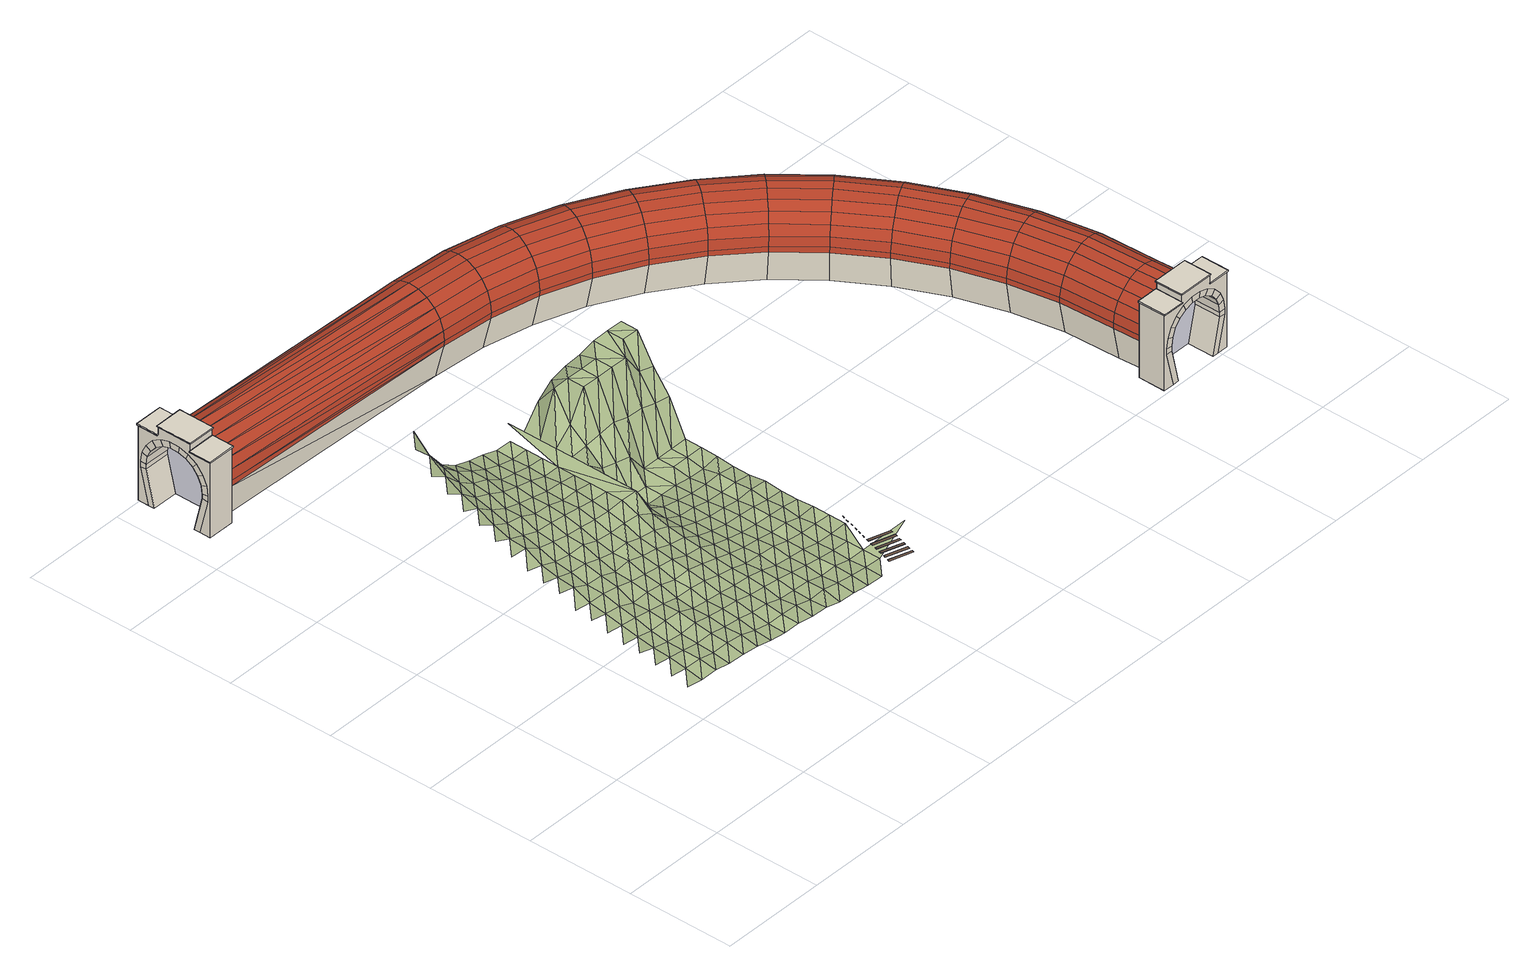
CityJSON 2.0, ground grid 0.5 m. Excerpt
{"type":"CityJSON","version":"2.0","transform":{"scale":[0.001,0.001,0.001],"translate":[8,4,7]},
"CityObjects":{
"tunnel1":{"type":"Tunnel","children":["tunnel1-1","tunnel1-2"],"geometry":[{"type":"MultiSurface","lod":"3","boundaries":[[[0,1,2,3]],[[3,2,4,5]],[[5,4,6,7]],[[7,6,8,9]],[[9,8,10,11]],[[11,10,12,13]],[[13,12,14,15]],[[15,14,16,17]],[[17,16,18,19]],[[19,18,20,21]],[[21,20,22,23]],[[23,22,24,25]],[[25,26,27]],[[26,25,24]],[[1,0,28,29]],[[30,31,32,33]],[[33,32,34,35]],[[35,34,36,37]],[[37,36,38,39]],[[39,38,40,41]],[[41,40,42,43]],[[43,42,44,45]],[[45,44,46,47]],[[47,46,48,49]],[[49,48,50,51]],[[51,50,52,53]],[[53,52,54,55]],[[55,56,57]],[[30,58,59,31]],[[56,55,54]],[[1,60,61,2]],[[60,62,63,61]],[[62,64,65,63]],[[64,66,67,65]],[[66,68,69,67]],[[68,70,71,69]],[[70,72,73,71]],[[72,74,75,73]],[[74,76,77,75]],[[76,78,79,77]],[[78,80,81,79]],[[80,82,83,81]],[[82,30,33,83]],[[2,61,84,4]],[[61,63,85,84]],[[63,65,86,85]],[[65,67,87,86]],[[67,69,88,87]],[[69,71,89,88]],[[71,73,90,89]],[[73,75,91,90]],[[75,77,92,91]],[[77,79,93,92]],[[79,81,94,93]],[[81,83,95,94]],[[83,33,35,95]],[[4,84,96,6]],[[84,85,97,96]],[[85,86,98,97]],[[86,87,99,98]],[[87,88,100,99]],[[88,89,101,100]],[[89,90,102,101]],[[90,91,103,102]],[[91,92,104,103]],[[92,93,105,104]],[[93,94,106,105]],[[94,95,107,106]],[[95,35,37,107]],[[6,96,108,8]],[[96,97,109,108]],[[97,98,110,109]],[[98,99,111,110]],[[99,100,112,111]],[[100,101,113,112]],[[101,102,114,113]],[[102,103,115,114]],[[103,104,116,115]],[[104,105,117,116]],[[105,106,118,117]],[[106,107,119,118]],[[107,37,39,119]],[[8,108,120,10]],[[108,109,121,120]],[[109,110,122,121]],[[110,111,123,122]],[[111,112,124,123]],[[112,113,125,124]],[[113,114,126,125]],[[114,115,127,126]],[[115,116,128,127]],[[116,117,129,128]],[[117,118,130,129]],[[118,119,131,130]],[[119,39,41,131]],[[10,120,132,12]],[[120,121,133,132]],[[121,122,134,133]],[[122,123,135,134]],[[123,124,136,135]],[[124,125,137,136]],[[125,126,138,137]],[[126,127,139,138]],[[127,128,140,139]],[[128,129,141,140]],[[129,130,142,141]],[[130,131,143,142]],[[131,41,43,143]],[[12,132,144,14]],[[132,133,145,144]],[[133,134,146,145]],[[134,135,147,146]],[[135,136,148,147]],[[136,137,149,148]],[[137,138,150,149]],[[138,139,151,150]],[[139,140,152,151]],[[140,141,153,152]],[[141,142,154,153]],[[142,143,155,154]],[[143,43,45,155]],[[14,144,156,16]],[[144,145,157,156]],[[145,146,158,157]],[[146,147,159,158]],[[147,148,160,159]],[[148,149,161,160]],[[149,150,162,161]],[[150,151,163,162]],[[151,152,164,163]],[[152,153,165,164]],[[153,154,166,165]],[[154,155,167,166]],[[155,45,47,167]],[[16,156,168,18]],[[156,157,169,168]],[[157,158,170,169]],[[158,159,171,170]],[[159,160,172,171]],[[160,161,173,172]],[[161,162,174,173]],[[162,163,175,174]],[[163,164,176,175]],[[164,165,177,176]],[[165,166,178,177]],[[166,167,179,178]],[[167,47,49,179]],[[18,168,180,20]],[[168,169,181,180]],[[169,170,182,181]],[[170,171,183,182]],[[171,172,184,183]],[[172,173,185,184]],[[173,174,186,185]],[[174,175,187,186]],[[175,176,188,187]],[[176,177,189,188]],[[177,178,190,189]],[[178,179,191,190]],[[179,49,51,191]],[[20,180,192,22]],[[180,181,193,192]],[[181,182,194,193]],[[182,183,195,194]],[[183,184,196,195]],[[184,185,197,196]],[[185,186,198,197]],[[186,187,199,198]],[[187,188,200,199]],[[188,189,201,200]],[[189,190,202,201]],[[190,191,203,202]],[[191,51,53,203]],[[22,192,204,24]],[[192,193,205,204]],[[193,194,206,205]],[[194,195,207,206]],[[195,196,208,207]],[[196,197,209,208]],[[197,198,210,209]],[[198,199,211,210]],[[199,200,212,211]],[[200,201,213,212]],[[201,202,214,213]],[[202,203,215,214]],[[203,53,55,215]],[[24,216,26]],[[204,217,216]],[[205,218,217]],[[207,219,220]],[[208,221,219]],[[209,222,221]],[[210,223,222]],[[211,224,223]],[[212,225,224]],[[213,226,225]],[[214,227,226]],[[215,57,227]],[[228,58,30,82]],[[216,24,204]],[[217,204,205]],[[218,205,206]],[[219,207,208]],[[221,208,209]],[[222,209,210]],[[223,210,211]],[[224,211,212]],[[225,212,213]],[[226,213,214]],[[227,214,215]],[[57,215,55]],[[60,1,29,229]],[[229,230,62,60]],[[230,231,64,62]],[[231,232,66,64]],[[232,233,68,66]],[[233,234,70,68]],[[234,235,72,70]],[[235,236,74,72]],[[236,237,76,74]],[[237,238,78,76]],[[238,239,80,78]],[[239,228,82,80]],[[220,206,207]],[[206,220,218]],[[31,0,3,32]],[[32,3,5,34]],[[34,5,7,36]],[[36,7,9,38]],[[38,9,11,40]],[[40,11,13,42]],[[42,13,15,44]],[[44,15,17,46]],[[46,17,19,48]],[[48,19,21,50]],[[50,21,23,52]],[[52,23,25,54]],[[54,27,56]],[[0,31,59,28]],[[27,54,25]],[[56,27,26,216,217,218,220,219,221,222,223,224,225,226,227,57]],[[58,228,239,238,237,236,235,234,233,232,231,230,229,29,28,59]]],"semantics":{"surfaces":[{"type":"WallSurface"},{"type":"RoofSurface"},{"type":"GroundSurface"},{"type":"ClosureSurface"}],"values":[0,0,0,0,0,0,0,0,0,0,0,0,0,0,0,0,0,0,0,0,0,0,0,0,0,0,0,0,0,0,1,1,1,1,1,1,1,1,1,1,1,1,1,1,1,1,1,1,1,1,1,1,1,1,1,1,1,1,1,1,1,1,1,1,1,1,1,1,1,1,1,1,1,1,1,1,1,1,1,1,1,1,1,1,1,1,1,1,1,1,1,1,1,1,1,1,1,1,1,1,1,1,1,1,1,1,1,1,1,1,1,1,1,1,1,1,1,1,1,1,1,1,1,1,1,1,1,1,1,1,1,1,1,1,1,1,1,1,1,1,1,1,1,1,1,1,1,1,1,1,1,1,1,1,1,1,1,1,1,1,1,1,1,1,1,1,1,1,1,1,1,1,1,1,1,1,1,1,1,1,1,1,1,1,1,1,1,1,1,1,1,1,1,1,1,1,1,1,1,1,1,1,1,1,1,1,1,1,1,1,1,1,1,1,1,1,1,1,1,1,1,1,1,1,1,2,2,2,2,2,2,2,2,2,2,2,2,2,2,2,3,3]}}]},
"tunnel1-1":{"type":"TunnelInstallation","attributes":{"function":"1070"},"parents":["tunnel1"],"geometry":[{"type":"MultiSurface","lod":"3","boundaries":[[[240,241,242,243]],[[244,245,246,247]],[[243,242,244,247]],[[242,241,245,244]],[[241,240,246,245]],[[240,243,247,246]],[[248,249,250,251]],[[252,253,254,255]],[[251,250,252,255]],[[250,249,253,252]],[[249,248,254,253]],[[248,251,255,254]],[[256,257,258,259]],[[260,261,262,263]],[[259,258,260,263]],[[258,257,261,260]],[[257,256,262,261]],[[256,259,263,262]],[[264,265,266,267,268,269,270,271,272,273,274,275,276,277,278,279,280,281,282,283,284,285,286,287]],[[279,278,288,289]],[[290,288,278,277]],[[289,288,291,292]],[[280,279,289,292,27,293]],[[294,295,266,265]],[[295,294,296,297]],[[295,298,267,266]],[[299,294,265,264]],[[300,301,270,269]],[[302,303,274,273]],[[294,299,304,296]],[[299,264,287,305,56,304]],[[298,306,268,267]],[[306,300,269,268]],[[301,307,271,270]],[[307,308,272,271]],[[308,302,273,272]],[[303,309,275,274]],[[309,310,276,275]],[[310,290,277,276]],[[281,280,293,311]],[[282,281,311,312]],[[283,282,312,313]],[[284,283,313,314]],[[285,284,314,315]],[[286,285,315,316]],[[287,286,316,305]],[[309,303,317,318]],[[298,295,297,319]],[[303,302,320,317]],[[306,298,319,321]],[[290,310,322,323]],[[301,300,324,325]],[[310,309,318,322]],[[307,301,325,326]],[[308,307,326,327]],[[302,308,327,320]],[[300,306,321,324]],[[288,290,323,291]],[[293,27,26,216,217,218,220,219,221,222,223,224,225,226,227,57,56,305,316,315,314,313,312,311]],[[292,291,26,27]],[[291,323,216,26]],[[323,322,217,216]],[[322,318,218,217]],[[318,317,220,218]],[[317,320,219,220]],[[320,327,221,219]],[[327,326,222,221]],[[326,325,223,222]],[[325,324,224,223]],[[324,321,225,224]],[[321,319,226,225]],[[319,297,227,226]],[[297,296,57,227]],[[56,57,296,304]]]}]},
"tunnel1-2":{"type":"TunnelInstallation","attributes":{"function":"1070"},"parents":["tunnel1"],"geometry":[{"type":"MultiSurface","lod":"3","boundaries":[[[328,329,330,331]],[[332,333,334,335]],[[331,330,332,335]],[[330,329,333,332]],[[329,328,334,333]],[[328,331,335,334]],[[336,337,338,339]],[[340,341,342,343]],[[339,338,340,343]],[[338,337,341,340]],[[337,336,342,341]],[[336,339,343,342]],[[344,345,346,347]],[[348,349,350,351]],[[347,346,348,351]],[[346,345,349,348]],[[345,344,350,349]],[[344,347,351,350]],[[352,353,354,355,356,357,358,359,360,361,362,363,364,365,366,367,368,369,370,371,372,373,374,375]],[[367,366,376,377]],[[378,376,366,365]],[[377,376,379,380]],[[368,367,377,380,59,381]],[[382,383,354,353]],[[383,382,384,385]],[[383,386,355,354]],[[387,382,353,352]],[[388,389,358,357]],[[390,391,362,361]],[[382,387,392,384]],[[387,352,375,393,28,392]],[[386,394,356,355]],[[394,388,357,356]],[[389,395,359,358]],[[395,396,360,359]],[[396,390,361,360]],[[391,397,363,362]],[[397,398,364,363]],[[398,378,365,364]],[[369,368,381,399]],[[370,369,399,400]],[[371,370,400,401]],[[372,371,401,402]],[[373,372,402,403]],[[374,373,403,404]],[[375,374,404,393]],[[397,391,405,406]],[[386,383,385,407]],[[391,390,408,405]],[[394,386,407,409]],[[378,398,410,411]],[[389,388,412,413]],[[398,397,406,410]],[[395,389,413,414]],[[396,395,414,415]],[[390,396,415,408]],[[388,394,409,412]],[[376,378,411,379]],[[381,59,58,228,239,238,237,236,235,234,233,232,231,230,229,29,28,393,404,403,402,401,400,399]],[[380,379,58,59]],[[379,411,228,58]],[[411,410,239,228]],[[410,406,238,239]],[[406,405,237,238]],[[405,408,236,237]],[[408,415,235,236]],[[415,414,234,235]],[[414,413,233,234]],[[413,412,232,233]],[[412,409,231,232]],[[409,407,230,231]],[[407,385,229,230]],[[385,384,29,229]],[[28,29,384,392]]]}]},
"terrain1":{"type":"TINRelief","geometry":[{"type":"CompositeSurface","lod":"3","boundaries":[[[416,417,418]],[[417,419,420]],[[421,422,419]],[[423,417,416]],[[421,424,425]],[[426,423,416]],[[427,419,417]],[[428,429,424]],[[427,417,423]],[[430,421,419]],[[428,431,432]],[[430,419,427]],[[433,424,421]],[[434,423,426]],[[435,436,431]],[[430,433,421]],[[437,428,424]],[[434,426,438]],[[439,427,423]],[[440,441,435]],[[437,424,433]],[[431,428,442]],[[434,439,423]],[[443,430,427]],[[440,444,445]],[[442,428,437]],[[446,435,431]],[[443,427,439]],[[447,433,430]],[[448,449,444]],[[450,434,438]],[[442,446,431]],[[451,440,435]],[[447,430,443]],[[452,437,433]],[[450,438,453]],[[454,455,448]],[[456,439,434]],[[451,435,446]],[[457,444,440]],[[447,452,433]],[[458,442,437]],[[456,434,450]],[[454,459,460]],[[461,443,439]],[[457,440,451]],[[462,448,444]],[[458,437,452]],[[463,446,442]],[[456,461,439]],[[464,465,459]],[[466,447,443]],[[457,462,444]],[[467,450,453]],[[468,454,448]],[[463,442,458]],[[469,451,446]],[[464,470,471]],[[466,443,461]],[[472,452,447]],[[473,467,453]],[[468,448,462]],[[474,456,450]],[[475,459,454]],[[463,469,446]],[[476,457,451]],[[477,478,470]],[[472,447,466]],[[479,458,452]],[[474,450,467]],[[475,454,468]],[[480,461,456]],[[481,464,459]],[[476,451,469]],[[482,462,457]],[[483,477,484]],[[472,479,452]],[[485,463,458]],[[480,456,474]],[[475,481,459]],[[486,466,461]],[[487,470,464]],[[482,457,476]],[[488,467,473]],[[489,468,462]],[[484,490,491]],[[485,458,479]],[[492,469,463]],[[480,486,461]],[[487,464,481]],[[493,472,466]],[[494,477,470]],[[488,473,495]],[[482,489,462]],[[496,474,467]],[[497,475,468]],[[498,499,490]],[[492,463,485]],[[500,476,469]],[[493,466,486]],[[487,494,470]],[[501,479,472]],[[502,484,477]],[[488,496,467]],[[497,468,489]],[[503,481,475]],[[504,480,474]],[[492,500,469]],[[505,482,476]],[[501,472,493]],[[502,477,494]],[[506,485,479]],[[507,490,484]],[[497,503,475]],[[496,504,474]],[[508,487,481]],[[509,486,480]],[[505,476,500]],[[510,488,495]],[[511,489,482]],[[501,506,479]],[[507,484,502]],[[512,492,485]],[[498,490,513]],[[508,481,503]],[[509,480,504]],[[514,494,487]],[[515,493,486]],[[516,510,495]],[[511,482,505]],[[517,496,488]],[[518,497,489]],[[512,485,506]],[[513,490,507]],[[519,500,492]],[[514,487,508]],[[509,515,486]],[[520,502,494]],[[521,501,493]],[[517,488,510]],[[511,518,489]],[[504,496,522]],[[523,503,497]],[[519,492,512]],[[524,505,500]],[[514,520,494]],[[521,493,515]],[[525,507,502]],[[526,506,501]],[[517,522,496]],[[523,497,518]],[[527,509,504]],[[528,508,503]],[[519,524,500]],[[516,529,510]],[[530,511,505]],[[525,502,520]],[[526,501,521]],[[531,513,507]],[[532,512,506]],[[527,504,522]],[[523,528,503]],[[533,515,509]],[[534,514,508]],[[529,516,535]],[[530,505,524]],[[536,517,510]],[[537,518,511]],[[531,507,525]],[[526,532,506]],[[538,519,512]],[[533,509,527]],[[534,508,528]],[[539,521,515]],[[540,520,514]],[[529,536,510]],[[537,511,530]],[[541,522,517]],[[542,523,518]],[[538,512,532]],[[543,524,519]],[[533,539,515]],[[540,514,534]],[[544,526,521]],[[545,525,520]],[[536,541,517]],[[537,542,518]],[[546,527,522]],[[547,528,523]],[[543,519,538]],[[548,529,535]],[[549,530,524]],[[544,521,539]],[[540,545,520]],[[550,532,526]],[[551,531,525]],[[541,546,522]],[[547,523,542]],[[552,533,527]],[[553,534,528]],[[548,535,554]],[[543,549,524]],[[555,536,529]],[[556,537,530]],[[550,526,544]],[[551,525,545]],[[557,538,532]],[[552,527,546]],[[547,553,528]],[[558,539,533]],[[559,540,534]],[[548,555,529]],[[556,530,549]],[[541,536,560]],[[561,542,537]],[[550,557,532]],[[562,543,538]],[[558,533,552]],[[559,534,553]],[[563,544,539]],[[564,545,540]],[[560,536,555]],[[561,537,556]],[[565,546,541]],[[566,547,542]],[[562,538,557]],[[567,548,554]],[[568,549,543]],[[558,563,539]],[[564,540,559]],[[569,550,544]],[[570,551,545]],[[565,541,560]],[[561,566,542]],[[571,552,546]],[[572,553,547]],[[573,567,554]],[[568,543,562]],[[574,555,548]],[[575,556,549]],[[569,544,563]],[[564,570,545]],[[576,557,550]],[[565,571,546]],[[572,547,566]],[[577,558,552]],[[578,559,553]],[[574,548,567]],[[568,575,549]],[[579,560,555]],[[580,561,556]],[[576,550,569]],[[581,562,557]],[[552,571,577]],[[572,578,553]],[[582,563,558]],[[583,564,559]],[[574,579,555]],[[580,556,575]],[[584,565,560]],[[585,566,561]],[[576,581,557]],[[586,567,573]],[[587,568,562]],[[582,558,577]],[[583,559,578]],[[588,569,563]],[[589,570,564]],[[584,560,579]],[[585,561,580]],[[590,571,565]],[[591,572,566]],[[586,573,592]],[[587,562,581]],[[593,574,567]],[[594,575,568]],[[582,588,563]],[[589,564,583]],[[595,576,569]],[[590,565,584]],[[585,591,566]],[[596,577,571]],[[597,578,572]],[[586,593,567]],[[594,568,587]],[[598,579,574]],[[599,580,575]],[[595,569,588]],[[600,581,576]],[[590,596,571]],[[597,572,591]],[[601,582,577]],[[602,583,578]],[[598,574,593]],[[594,599,575]],[[603,584,579]],[[604,585,580]],[[600,576,595]],[[605,586,592]],[[606,587,581]],[[601,577,596]],[[597,602,578]],[[607,588,582]],[[608,589,583]],[[598,603,579]],[[604,580,599]],[[609,590,584]],[[606,594,587]],[[610,591,585]],[[605,592,611]],[[600,606,581]],[[612,593,586]],[[607,582,601]],[[608,583,602]],[[594,604,599]],[[613,595,588]],[[609,584,603]],[[610,585,604]],[[614,596,590]],[[615,597,591]],[[612,586,605]],[[604,594,610]],[[616,598,593]],[[594,606,610]],[[607,613,588]],[[617,600,595]],[[614,590,609]],[[610,615,591]],[[618,601,596]],[[619,602,597]],[[612,616,593]],[[620,603,598]],[[617,595,613]],[[621,605,611]],[[622,606,600]],[[614,618,596]],[[619,597,615]],[[623,607,601]],[[624,608,602]],[[620,598,616]],[[625,609,603]],[[626,621,611]],[[622,600,617]],[[627,628,606]],[[610,619,615]],[[629,612,605]],[[623,601,618]],[[610,606,630]],[[619,624,602]],[[631,613,607]],[[632,627,606]],[[620,625,603]],[[633,614,609]],[[629,605,621]],[[632,606,622]],[[630,606,628]],[[634,616,612]],[[607,623,631]],[[619,610,635]],[[636,617,613]],[[633,609,625]],[[637,618,614]],[[634,612,629]],[[619,638,624]],[[639,620,616]],[[640,628,627]],[[631,636,613]],[[627,632,641]],[[630,628,642]],[[643,622,617]],[[644,621,626]],[[637,614,633]],[[645,623,618]],[[634,639,616]],[[640,627,641]],[[646,610,630]],[[647,625,620]],[[648,642,628]],[[643,617,636]],[[644,626,649]],[[650,632,622]],[[651,629,621]],[[637,645,618]],[[652,631,623]],[[647,620,639]],[[640,648,628]],[[653,633,625]],[[650,641,632]],[[654,630,642]],[[650,622,643]],[[644,651,621]],[[655,634,629]],[[652,623,645]],[[656,646,630]],[[657,636,631]],[[647,653,625]],[[654,642,648]],[[658,637,633]],[[659,656,630]],[[655,629,651]],[[646,656,660]],[[640,641,661]],[[662,639,634]],[[641,650,663]],[[657,631,652]],[[664,643,636]],[[665,644,649]],[[658,633,653]],[[659,630,654]],[[666,645,637]],[[667,660,656]],[[661,641,663]],[[655,662,634]],[[668,648,640]],[[669,647,639]],[[657,664,636]],[[670,650,643]],[[671,651,644]],[[666,637,658]],[[667,656,659]],[[672,652,645]],[[668,640,661]],[[669,639,662]],[[673,654,648]],[[674,653,647]],[[670,643,664]],[[671,644,665]],[[663,650,675]],[[676,655,651]],[[666,672,645]],[[677,657,652]],[[673,648,668]],[[674,647,669]],[[659,654,678]],[[679,658,653]],[[675,650,670]],[[671,676,651]],[[661,663,680]],[[681,662,655]],[[677,652,672]],[[682,664,657]],[[678,654,673]],[[674,679,653]],[[659,683,667]],[[684,666,658]],[[680,663,675]],[[681,655,676]],[[685,668,661]],[[686,669,662]],[[682,657,677]],[[687,670,664]],[[678,683,659]],[[684,658,679]],[[688,672,666]],[[685,661,680]],[[681,686,662]],[[675,670,687]],[[689,673,668]],[[690,674,669]],[[682,687,664]],[[688,666,684]],[[689,678,673]],[[691,677,672]],[[692,676,671]],[[689,668,685]],[[690,669,686]],[[693,679,674]],[[694,680,675]],[[692,681,676]],[[688,691,672]],[[695,671,665]],[[696,682,677]],[[675,687,694]],[[693,674,690]],[[697,683,678]],[[698,684,679]],[[678,689,699]],[[685,680,700]],[[701,686,681]],[[696,677,691]],[[702,687,682]],[[697,678,699]],[[693,698,679]],[[703,688,684]],[[700,680,694]],[[701,681,692]],[[704,689,685]],[[705,690,686]],[[702,682,696]],[[703,684,698]],[[694,687,706]],[[707,691,688]],[[704,685,700]],[[701,705,686]],[[699,689,708]],[[709,693,690]],[[702,706,687]],[[707,688,703]],[[710,696,691]],[[708,689,704]],[[709,690,705]],[[711,697,699]],[[712,698,693]],[[700,694,713]],[[694,706,714]],[[707,710,691]],[[715,702,696]],[[708,711,699]],[[712,693,709]],[[716,703,698]],[[713,694,714]],[[717,704,700]],[[715,696,710]],[[718,706,702]],[[712,716,698]],[[708,704,717]],[[719,707,703]],[[717,700,713]],[[714,706,718]],[[718,702,715]],[[719,703,716]],[[720,710,707]],[[721,711,708]],[[713,714,722]],[[708,717,721]],[[714,718,723]],[[720,707,719]],[[724,715,710]],[[722,714,723]],[[717,713,725]],[[720,724,710]],[[726,718,715]],[[725,713,722]],[[726,715,724]],[[723,718,727]],[[721,717,728]],[[717,725,729]],[[727,718,726]],[[722,723,730]],[[728,717,729]],[[730,723,727]],[[725,722,731]],[[731,722,730]],[[732,729,725]],[[728,729,732]],[[732,725,731]],[[728,732,733]]]}]},
"railway1":{"type":"Railway","attributes":{"function":"1855"},"geometry":[{"type":"MultiSurface","lod":"3","boundaries":[[[734,735,736,737]],[[738,739,740,741]],[[742,743,744,745]],[[746,737,736,747]],[[748,734,737,746]],[[749,750,751,752]],[[739,753,754,740]],[[755,741,740,754]],[[756,757,758,759]],[[760,738,741,755]],[[743,761,762,744]],[[763,745,744,762]],[[764,742,745,763]],[[765,766,767,768]],[[750,769,770,751]],[[771,752,751,770]],[[772,749,752,771]],[[773,774,775,776]],[[757,777,778,758]],[[779,759,758,778]],[[780,756,759,779]],[[781,782,783,784]],[[766,785,786,767]],[[787,768,767,786]],[[788,789,790,791]],[[792,765,768,787]],[[793,794,795,796]],[[797,798,799,800]],[[801,802,803,804]]]}]}
},
"vertices":[
[3208,764,1007],[3169,760,1173],[3153,1012,1176],[3192,1020,1012],[3108,1239,1180],[3146,1252,1016],[3034,1459,1185],[3070,1477,1019],[2932,1667,1189],[2965,1690,1025],[2803,1859,1194],[2834,1887,1029],[2651,2034,1199],[2678,2065,1035],[2477,2186,1204],[2500,2222,1039],[2284,2315,1208],[2303,2353,1045],[2077,2418,1212],[2090,2458,1050],[1856,2492,1218],[1865,2535,1054],[1630,2537,1221],[1632,2581,1058],[1378,2554,1226],[1378,2597,1063],[151,2567,1257],[151,2606,1093],[3217,626,1006],[3178,626,1170],[3507,781,1173],[3468,781,1009],[3451,1053,1013],[3490,1056,1176],[3398,1320,1016],[3436,1327,1182],[3311,1577,1022],[3348,1588,1186],[3192,1820,1026],[3227,1836,1192],[3042,2046,1032],[3073,2066,1198],[2862,2250,1038],[2891,2274,1204],[2659,2429,1044],[2683,2456,1208],[2433,2580,1050],[2454,2609,1215],[2189,2700,1055],[2207,2731,1221],[1933,2787,1061],[1945,2820,1226],[1667,2840,1066],[1675,2874,1231],[1394,2858,1070],[1400,2892,1236],[151,2867,1093],[151,2907,1257],[3518,626,1170],[3478,626,1006],[3169,759,1198],[3153,1012,1202],[3176,759,1244],[3160,1012,1247],[3196,760,1288],[3180,1014,1292],[3228,761,1324],[3211,1017,1329],[3268,763,1351],[3252,1022,1355],[3314,766,1365],[3298,1028,1369],[3362,769,1365],[3346,1034,1369],[3409,772,1351],[3391,1040,1355],[3449,775,1324],[3433,1046,1329],[3481,778,1288],[3464,1051,1292],[3500,780,1244],[3484,1054,1247],[3507,781,1199],[3490,1055,1202],[3108,1239,1205],[3115,1240,1252],[3134,1244,1295],[3164,1252,1333],[3204,1262,1359],[3249,1273,1372],[3295,1286,1372],[3340,1298,1359],[3381,1309,1333],[3411,1318,1297],[3430,1324,1253],[3436,1326,1207],[3034,1458,1210],[3039,1460,1256],[3058,1467,1300],[3087,1478,1337],[3125,1493,1362],[3169,1511,1377],[3214,1529,1378],[3257,1547,1364],[3295,1563,1337],[3324,1576,1301],[3343,1584,1257],[3348,1588,1212],[2932,1666,1215],[2938,1668,1260],[2955,1677,1305],[2983,1692,1342],[3018,1712,1368],[3058,1735,1381],[3101,1759,1382],[3141,1783,1369],[3176,1804,1343],[3204,1820,1307],[3221,1831,1263],[3227,1836,1218],[2804,1859,1220],[2808,1862,1265],[2824,1873,1308],[2850,1891,1346],[2882,1915,1372],[2920,1943,1387],[2958,1973,1388],[2994,2002,1375],[3028,2027,1349],[3053,2047,1313],[3068,2060,1269],[3073,2065,1224],[2651,2033,1224],[2656,2036,1269],[2670,2050,1314],[2693,2071,1351],[2721,2099,1378],[2755,2132,1393],[2789,2166,1393],[2821,2199,1380],[2851,2229,1355],[2872,2252,1317],[2887,2267,1275],[2891,2273,1228],[2477,2186,1228],[2481,2190,1275],[2494,2204,1319],[2513,2229,1356],[2538,2260,1382],[2567,2297,1398],[2596,2335,1398],[2625,2373,1385],[2648,2406,1359],[2669,2432,1324],[2680,2449,1279],[2683,2455,1234],[2285,2314,1234],[2288,2319,1279],[2298,2335,1324],[2314,2362,1361],[2335,2396,1388],[2359,2436,1403],[2382,2478,1404],[2406,2519,1391],[2427,2555,1365],[2442,2583,1330],[2452,2602,1285],[2455,2609,1240],[2077,2417,1239],[2080,2422,1284],[2087,2439,1329],[2100,2467,1365],[2116,2504,1393],[2134,2547,1407],[2153,2592,1409],[2170,2635,1397],[2186,2673,1371],[2198,2704,1335],[2205,2723,1292],[2207,2731,1246],[1858,2491,1243],[1859,2496,1289],[1866,2515,1333],[1874,2544,1371],[1885,2583,1398],[1897,2627,1413],[1910,2674,1414],[1922,2720,1401],[1932,2760,1375],[1939,2791,1340],[1945,2812,1297],[1946,2819,1252],[1630,2536,1247],[1632,2542,1292],[1635,2560,1337],[1640,2591,1375],[1644,2630,1403],[1651,2676,1417],[1657,2724,1419],[1664,2771,1406],[1669,2812,1381],[1673,2844,1345],[1675,2866,1301],[1675,2873,1256],[1378,2553,1252],[1378,2558,1297],[1381,2577,1342],[1384,2607,1378],[1387,2647,1407],[1390,2693,1422],[1393,2742,1423],[1396,2788,1410],[1398,2830,1385],[1400,2862,1349],[1400,2883,1307],[1400,2891,1260],[151,2567,1284],[151,2573,1329],[151,2593,1372],[151,2666,1436],[151,2625,1410],[151,2712,1449],[151,2761,1449],[151,2807,1436],[151,2848,1410],[151,2880,1372],[151,2900,1329],[151,2907,1284],[3518,626,1196],[3178,626,1196],[3185,626,1242],[3204,626,1285],[3236,626,1323],[3276,626,1349],[3324,626,1362],[3372,626,1362],[3419,626,1349],[3459,626,1323],[3491,626,1285],[3510,626,1242],
[23,2553,1452],[156,2553,1452],[156,2553,1458],[23,2553,1458],[156,2657,1458],[156,2657,1452],[23,2657,1452],[23,2657,1458],[23,2817,1452],[156,2817,1452],[156,2817,1458],[23,2817,1458],[156,2921,1458],[156,2921,1452],[23,2921,1452],[23,2921,1458],[23,2653,1493],[156,2653,1493],[156,2653,1497],[23,2653,1497],[156,2821,1497],[156,2821,1493],[23,2821,1493],[23,2821,1497],[28,2867,1093],[28,2907,1257],[28,2907,1284],[28,2900,1329],[28,2880,1372],[28,2848,1410],[28,2807,1436],[28,2761,1449],[28,2712,1449],[28,2666,1436],[28,2625,1410],[28,2593,1372],[28,2573,1329],[28,2567,1284],[28,2567,1257],[28,2606,1093],[28,2557,1093],[28,2557,1452],[28,2657,1452],[28,2657,1493],[28,2817,1493],[28,2817,1452],[28,2917,1452],[28,2917,1093],[28,2597,1260],[28,2637,1093],[28,2597,1281],[151,2597,1260],[151,2637,1093],[151,2557,1093],[28,2877,1260],[28,2877,1281],[151,2877,1260],[151,2877,1281],[28,2871,1321],[28,2837,1093],[28,2828,1387],[28,2795,1409],[28,2678,1409],[28,2645,1387],[151,2837,1093],[151,2917,1093],[28,2854,1356],[28,2757,1420],[28,2717,1420],[28,2619,1356],[28,2602,1321],[151,2557,1452],[151,2657,1452],[151,2657,1493],[151,2817,1493],[151,2817,1452],[151,2917,1452],[151,2645,1387],[151,2619,1356],[151,2871,1321],[151,2678,1409],[151,2854,1356],[151,2602,1321],[151,2597,1281],[151,2828,1387],[151,2795,1409],[151,2757,1420],[151,2717,1420],
[3532,498,1365],[3532,629,1365],[3532,629,1371],[3532,498,1371],[3428,629,1371],[3428,629,1365],[3428,498,1365],[3428,498,1371],[3268,498,1365],[3268,629,1365],[3268,629,1371],[3268,498,1371],[3164,629,1371],[3164,629,1365],[3164,498,1365],[3164,498,1371],[3432,498,1406],[3432,629,1406],[3432,629,1410],[3432,498,1410],[3263,629,1410],[3263,629,1406],[3263,498,1406],[3263,498,1410],[3217,501,1006],[3178,501,1170],[3178,501,1196],[3185,501,1242],[3204,501,1285],[3236,501,1323],[3276,501,1349],[3324,501,1362],[3372,501,1362],[3419,501,1349],[3459,501,1323],[3491,501,1285],[3510,501,1242],[3518,501,1196],[3518,501,1170],[3478,501,1006],[3528,501,1006],[3528,501,1365],[3428,501,1365],[3428,501,1406],[3268,501,1406],[3268,501,1365],[3167,501,1365],[3167,501,1006],[3487,501,1173],[3448,501,1006],[3487,501,1194],[3487,626,1173],[3448,626,1006],[3528,626,1006],[3208,501,1173],[3208,501,1194],[3208,626,1173],[3208,626,1194],[3214,501,1233],[3247,501,1006],[3256,501,1300],[3289,501,1321],[3406,501,1321],[3439,501,1300],[3247,626,1006],[3167,626,1006],[3230,501,1269],[3327,501,1333],[3368,501,1333],[3465,501,1269],[3481,501,1233],[3528,626,1365],[3428,626,1365],[3428,626,1406],[3268,626,1406],[3268,626,1365],[3167,626,1365],[3439,626,1300],[3465,626,1269],[3214,626,1233],[3406,626,1321],[3230,626,1269],[3481,626,1233],[3487,626,1194],[3256,626,1300],[3289,626,1321],[3327,626,1333],[3368,626,1333],
[560,559,1109],[560,639,1124],[480,559,1122],[560,720,1135],[480,639,1135],[560,800,1140],[480,720,1147],[640,639,1122],[560,880,1153],[480,800,1163],[640,559,1112],[640,720,1122],[560,960,1167],[480,880,1163],[640,800,1124],[560,1040,1183],[480,960,1178],[640,880,1135],[720,639,1106],[560,1120,1195],[480,1040,1199],[640,960,1157],[720,559,1096],[720,720,1111],[560,1200,1230],[480,1120,1205],[640,1040,1172],[720,800,1115],[560,1280,1237],[480,1200,1247],[640,1120,1191],[720,880,1138],[560,1360,1253],[480,1280,1256],[800,639,1106],[640,1200,1195],[720,960,1144],[800,559,1093],[560,1440,1295],[480,1360,1273],[800,720,1112],[640,1280,1215],[720,1040,1143],[560,1520,1300],[480,1440,1301],[800,800,1122],[640,1360,1224],[720,1120,1178],[560,1600,1327],[480,1520,1333],[800,880,1134],[880,639,1098],[640,1440,1250],[720,1200,1191],[560,1680,1365],[480,1600,1369],[800,960,1131],[880,559,1083],[880,720,1096],[640,1520,1269],[720,1280,1208],[560,1760,1393],[480,1680,1397],[800,1040,1147],[880,800,1105],[640,1600,1287],[720,1360,1210],[480,1760,1439],[560,1840,1436],[800,1120,1159],[880,880,1103],[640,1680,1311],[960,639,1073],[720,1440,1233],[560,1920,1494],[480,1840,1483],[800,1200,1163],[880,960,1115],[640,1760,1330],[960,559,1066],[960,720,1087],[720,1520,1242],[560,2000,1570],[480,1920,1571],[800,1280,1186],[880,1040,1135],[640,1840,1362],[720,1600,1275],[960,800,1095],[800,1360,1212],[880,1120,1146],[640,1920,1394],[720,1680,1272],[960,880,1093],[1039,639,1058],[800,1440,1217],[880,1200,1169],[640,2000,1420],[720,1760,1301],[960,960,1112],[1039,559,1055],[1039,720,1074],[800,1520,1237],[880,1280,1167],[720,1840,1310],[960,1040,1112],[1039,800,1087],[800,1600,1240],[880,1360,1186],[720,1920,1329],[960,1120,1135],[1039,880,1085],[800,1680,1250],[1119,639,1058],[880,1440,1210],[720,2000,1321],[960,1200,1148],[1039,960,1102],[800,1760,1263],[1119,559,1055],[1119,720,1067],[880,1520,1226],[960,1280,1169],[1039,1040,1115],[800,1840,1284],[1119,800,1070],[880,1600,1234],[960,1360,1176],[1039,1120,1125],[800,1920,1285],[1119,880,1076],[880,1680,1231],[1199,639,1055],[960,1440,1198],[1039,1200,1135],[800,2000,1271],[1119,960,1083],[880,1760,1242],[1199,559,1042],[1199,720,1045],[960,1520,1215],[1039,1280,1147],[1119,1040,1098],[880,1840,1234],[1199,800,1061],[960,1600,1211],[1039,1360,1175],[1119,1120,1098],[880,1920,1244],[1199,880,1070],[960,1680,1215],[1279,639,1035],[1039,1440,1194],[1119,1200,1109],[880,2000,1244],[1199,960,1070],[960,1760,1224],[1279,559,1039],[1279,720,1039],[1039,1520,1202],[1119,1280,1137],[1199,1040,1077],[960,1840,1220],[1279,800,1050],[1039,1600,1211],[1119,1360,1170],[1199,1120,1090],[960,1920,1218],[1279,880,1055],[1039,1680,1208],[1359,639,1038],[1119,1440,1199],[1199,1200,1096],[960,2000,1228],[1279,960,1048],[1039,1760,1199],[1359,559,1019],[1359,720,1035],[1119,1520,1199],[1199,1280,1109],[1279,1040,1055],[1039,1840,1205],[1359,800,1039],[1119,1600,1199],[1199,1360,1132],[1279,1120,1058],[1039,1920,1201],[1359,880,1032],[1119,1680,1199],[1439,639,1022],[1199,1440,1199],[1279,1200,1058],[1039,2000,1202],[1359,960,1042],[1119,1760,1199],[1439,559,1016],[1439,720,1016],[1279,1280,1061],[1359,1040,1038],[1119,1840,1199],[1439,800,1025],[1279,1360,1061],[1359,1120,1037],[1119,1920,1199],[1439,880,1022],[1519,639,1013],[1279,1440,1071],[1359,1200,1035],[1119,2000,1199],[1439,960,1035],[1519,559,1005],[1199,1600,1199],[1199,1680,1199],[1519,720,1016],[1199,1840,1199],[1359,1280,1035],[1279,1520,1000],[1439,1040,1028],[1519,800,1013],[1119,2160,1199],[1359,1360,1026],[1439,1120,1023],[1119,2080,1199],[1519,880,1016],[1279,1680,1138],[1279,1600,1000],[1199,1760,1199],[1359,1440,1029],[1600,639,1003],[1439,1200,1019],[1199,2080,1199],[1519,960,1016],[1279,1760,1205],[1600,559,1000],[1359,1520,1000],[1600,720,998],[1439,1280,1018],[1519,1040,1016],[1279,1840,1266],[1600,800,1003],[1199,1920,1199],[1439,1360,1021],[1519,1120,1013],[1279,1920,1400],[1199,2000,1199],[1359,1680,1119],[1600,880,1000],[1359,1600,1000],[1439,1440,1013],[1680,639,1000],[1519,1200,1016],[1279,2000,1297],[1359,1760,1214],[1600,960,1006],[1439,1520,1000],[1680,720,1000],[1519,1280,1012],[1359,1840,1400],[1600,1040,1013],[1439,1600,1000],[1680,800,1000],[1519,1360,1003],[1359,1920,1400],[1600,1120,1010],[1439,1680,1101],[1680,880,996],[1519,1440,1002],[1359,2000,1353],[1600,1200,1010],[1439,1760,1226],[1680,960,1003],[1519,1520,1000],[1600,1280,1000],[1439,1840,1400],[1680,1040,994],[1600,1360,998],[1760,880,1000],[1680,1120,1003],[1519,1680,1000],[1920,720,1000],[1600,1440,996],[1439,2000,1374],[1680,1200,998],[1439,1920,1400],[1519,1760,1202],[1760,960,1000],[1600,1520,987],[1680,1280,1007],[1519,1840,1400],[1760,1040,1000],[1600,1600,1000],[1680,1360,1000],[1519,1920,1400],[1760,1120,993],[1680,1440,1000],[1519,2000,1381],[1760,1200,993],[1600,1760,1198],[1600,1680,1000],[1680,1520,985],[1760,1280,1000],[1600,1840,1400],[1680,1600,1000],[1760,1360,989],[1760,1440,989],[1600,2000,1400],[1680,1760,1176],[1680,1680,1000],[1760,1520,998],[1680,1840,1289],[1760,1600,1000],[1760,1680,1000],[1680,2000,1400],[1680,1920,1400],[1760,1760,1164],[1760,1840,1265],[1760,1920,1400],[1760,2000,1400],
[1682,599,1012],[1678,588,1012],[1678,588,1013],[1682,599,1013],[1691,628,1012],[1686,615,1012],[1686,615,1013],[1691,628,1013],[1699,656,1012],[1696,644,1012],[1696,644,1013],[1699,656,1013],[1785,567,1013],[1782,556,1013],[1785,567,1012],[1708,684,1012],[1704,673,1012],[1704,673,1013],[1708,684,1013],[1789,583,1012],[1789,583,1013],[1794,596,1013],[1715,712,1012],[1712,701,1012],[1712,701,1013],[1715,712,1013],[1794,596,1012],[1798,613,1012],[1798,613,1013],[1802,623,1013],[1802,623,1012],[1725,741,1012],[1721,729,1012],[1721,729,1013],[1725,741,1013],[1808,641,1012],[1808,641,1013],[1811,653,1013],[1811,653,1012],[1734,769,1012],[1730,758,1012],[1730,758,1013],[1734,769,1013],[1816,669,1012],[1816,669,1013],[1820,681,1013],[1820,681,1012],[1742,797,1012],[1739,786,1012],[1739,786,1013],[1742,797,1013],[1824,698,1012],[1824,698,1013],[1827,709,1013],[1750,822,1012],[1746,810,1012],[1746,810,1013],[1750,822,1013],[1827,709,1012],[1759,850,1012],[1755,839,1012],[1755,839,1013],[1759,850,1013],[1766,879,1012],[1763,867,1012],[1763,867,1013],[1766,879,1013],[1776,907,1012],[1772,895,1012],[1772,895,1013],[1776,907,1013]
]}
